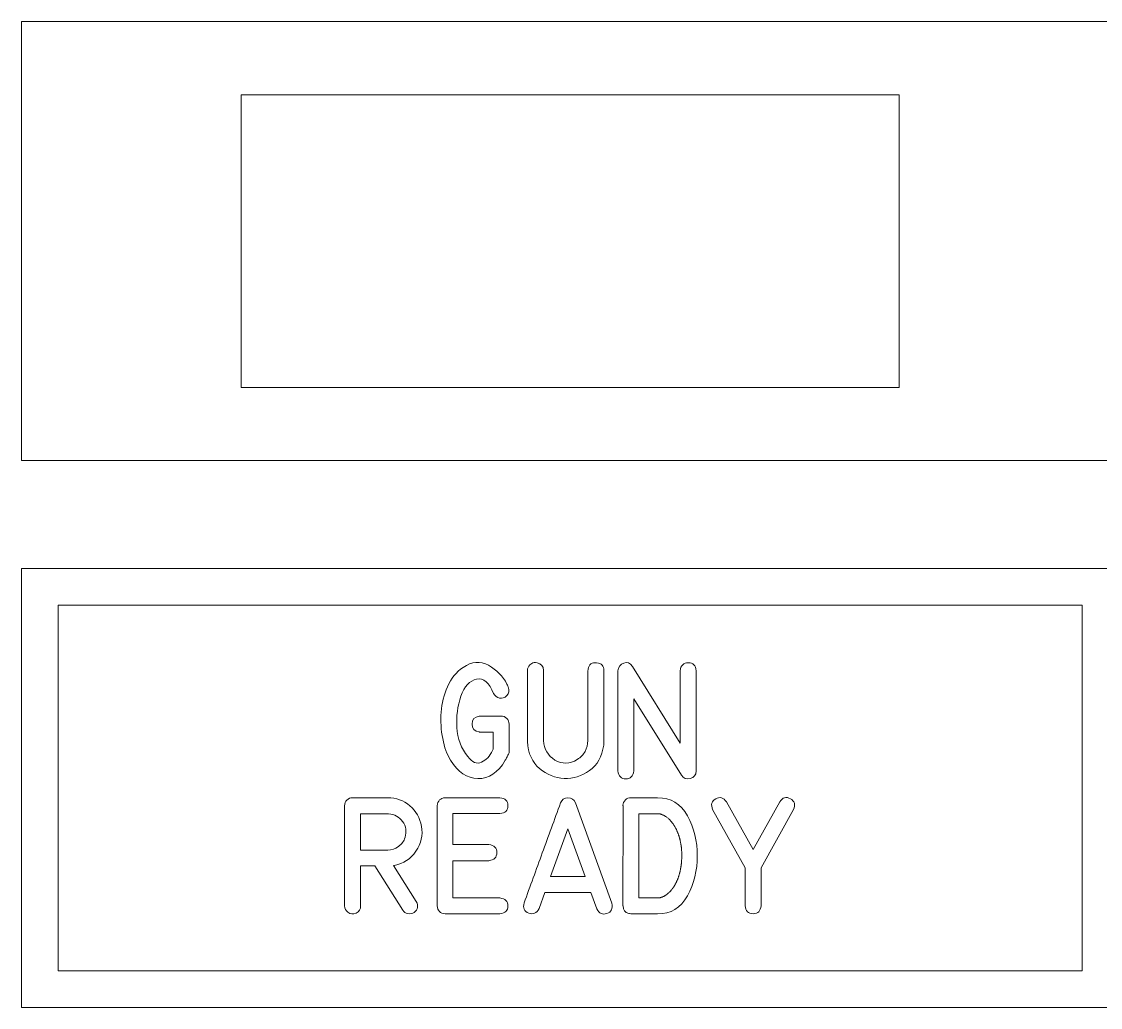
# Model space of a CAD drawing. Header units: millimetres. Extents: x -81 to 85, y -68 to 71.
# Drawn here: x -72.45 to -42.95, y -21.46 to 5.49 of the extents above; entities that cross this region are included whole.
import ezdxf

# ---------------------------------------------------------------- set-up
doc = ezdxf.new("R2010")
doc.units = ezdxf.units.MM
doc.header["$MEASUREMENT"] = 0
doc.layers.add('Layer 1', color=7, linetype='Continuous')

msp = doc.modelspace()

# ---------------------------------------------------------------- linework, layer by layer
at = {"layer": 'Layer 1', "color": 250, "lineweight": 18}
for points in [[(-72.4503, -6.5097), (-12.4503, -6.5097), (-12.4503, 5.4903), (-72.4503, 5.4903), (-72.4503, -6.5097)], [(-66.4503, -4.5102), (-48.4503, -4.5102), (-48.4503, 3.4898), (-66.4503, 3.4898), (-66.4503, -4.5102)]]:
    msp.add_lwpolyline(points, close=True, dxfattribs=at)
at = {"layer": 'Layer 1', "color": 250, "lineweight": 9}
msp.add_open_spline([(-72.4503, -21.4581), (-72.4503, -21.4581), (-12.4503, -21.4581), (-12.4503, -21.4581), (-12.4503, -21.4581), (-12.4503, -21.4581), (-12.4503, -9.4581), (-12.4503, -9.4581), (-12.4503, -9.4581), (-12.4503, -9.4581), (-72.4503, -9.4581), (-72.4503, -9.4581), (-72.4503, -9.4581), (-72.4503, -9.4581), (-72.4503, -21.4581), (-72.4503, -21.4581), (-72.4503, -21.4581), (-72.4503, -21.4581), (-72.4503, -21.4581), (-72.4503, -21.4581)], degree=3, knots=[0, 0, 0, 0, 0.1666667, 0.1666667, 0.1666667, 0.1666667, 0.3333333, 0.3333333, 0.3333333, 0.3333333, 0.5, 0.5, 0.5, 0.5, 0.6666667, 0.6666667, 0.6666667, 0.6666667, 1, 1, 1, 1], dxfattribs=at)
at = {"layer": 'Layer 1', "color": 2, "lineweight": 9}
msp.add_open_spline([(-71.4503, -20.4586), (-71.4503, -20.4586), (-43.4503, -20.4586), (-43.4503, -20.4586), (-43.4503, -20.4586), (-43.4503, -20.4586), (-43.4503, -10.4586), (-43.4503, -10.4586), (-43.4503, -10.4586), (-43.4503, -10.4586), (-71.4503, -10.4586), (-71.4503, -10.4586), (-71.4503, -10.4586), (-71.4503, -10.4586), (-71.4503, -20.4586), (-71.4503, -20.4586), (-71.4503, -20.4586), (-71.4503, -20.4586), (-71.4503, -20.4586), (-71.4503, -20.4586)], degree=3, knots=[0, 0, 0, 0, 0.1666667, 0.1666667, 0.1666667, 0.1666667, 0.3333333, 0.3333333, 0.3333333, 0.3333333, 0.5, 0.5, 0.5, 0.5, 0.6666667, 0.6666667, 0.6666667, 0.6666667, 1, 1, 1, 1], dxfattribs=at)
at = {"layer": 'Layer 1', "color": 240, "lineweight": 9}
for points, knots in [([(-59.9259, -13.9296), (-59.9259, -13.9296), (-59.9397, -13.928), (-59.9397, -13.928), (-59.9397, -13.928), (-60.0662, -13.9127), (-60.1291, -13.8407), (-60.1291, -13.7126), (-60.1291, -13.7126), (-60.1291, -13.5846), (-60.0662, -13.5126), (-59.9397, -13.4973), (-59.9397, -13.4973), (-59.9397, -13.4973), (-59.9259, -13.4941), (-59.9259, -13.4941), (-59.9259, -13.4941), (-59.9259, -13.4941), (-59.9122, -13.4941), (-59.9122, -13.4941), (-59.9122, -13.4941), (-59.9122, -13.4941), (-59.3402, -13.4941), (-59.3402, -13.4941), (-59.3402, -13.4941), (-59.2798, -13.4941), (-59.2285, -13.5153), (-59.1856, -13.5581), (-59.1856, -13.5581), (-59.1428, -13.601), (-59.1216, -13.6528), (-59.1216, -13.7126), (-59.1216, -13.7126), (-59.1216, -13.7126), (-59.1216, -14.4985), (-59.1216, -14.4985), (-59.1216, -14.4985), (-59.1216, -14.4985), (-59.1401, -14.5387), (-59.1401, -14.5387), (-59.1401, -14.5387), (-59.1401, -14.5387), (-59.1507, -14.5635), (-59.1507, -14.5635), (-59.1507, -14.5635), (-59.1507, -14.5635), (-59.1618, -14.5868), (-59.1618, -14.5868), (-59.1618, -14.5868), (-59.1618, -14.5868), (-59.174, -14.6101), (-59.174, -14.6101), (-59.174, -14.6101), (-59.174, -14.6101), (-59.1867, -14.6334), (-59.1867, -14.6334), (-59.1867, -14.6334), (-59.1867, -14.6334), (-59.1973, -14.6567), (-59.1973, -14.6567), (-59.1973, -14.6567), (-59.1973, -14.6567), (-59.21, -14.68), (-59.21, -14.68), (-59.21, -14.68), (-59.21, -14.68), (-59.2237, -14.7032), (-59.2237, -14.7032), (-59.2237, -14.7032), (-59.4243, -15.044), (-59.6735, -15.2107), (-59.9709, -15.2033), (-59.9709, -15.2033), (-60.2688, -15.1954), (-60.5186, -15.0271), (-60.7213, -14.6985), (-60.7213, -14.6985), (-60.8176, -14.5424), (-60.8885, -14.3471), (-60.9351, -14.1116), (-60.9351, -14.1116), (-60.9816, -13.8767), (-60.9959, -13.6364), (-60.9769, -13.3909), (-60.9769, -13.3909), (-60.9584, -13.1454), (-60.9012, -12.912), (-60.806, -12.6903), (-60.806, -12.6903), (-60.7102, -12.4686), (-60.5673, -12.2924), (-60.3773, -12.1622), (-60.3773, -12.1622), (-60.1392, -12.0008), (-59.908, -11.9823), (-59.6825, -12.1056), (-59.6825, -12.1056), (-59.4571, -12.2294), (-59.2888, -12.4024), (-59.1772, -12.6257), (-59.1772, -12.6257), (-59.1772, -12.6257), (-59.165, -12.6506), (-59.165, -12.6506), (-59.165, -12.6506), (-59.165, -12.6506), (-59.1555, -12.6723), (-59.1555, -12.6723), (-59.1555, -12.6723), (-59.1555, -12.6723), (-59.1433, -12.6956), (-59.1433, -12.6956), (-59.1433, -12.6956), (-59.1079, -12.7935), (-59.1216, -12.8739), (-59.1835, -12.9358), (-59.1835, -12.9358), (-59.2433, -12.9946), (-59.3084, -13.0168), (-59.3788, -13.002), (-59.3788, -13.002), (-59.4492, -12.9866), (-59.5031, -12.9454), (-59.5418, -12.8771), (-59.5418, -12.8771), (-59.6624, -12.5771), (-59.818, -12.4463), (-60.009, -12.485), (-60.009, -12.485), (-60.1995, -12.5231), (-60.3424, -12.6792), (-60.4377, -12.9528), (-60.4377, -12.9528), (-60.5308, -13.2173), (-60.5673, -13.502), (-60.5477, -13.8063), (-60.5477, -13.8063), (-60.5281, -14.1106), (-60.4287, -14.3762), (-60.2498, -14.6022), (-60.2498, -14.6022), (-60.127, -14.7604), (-60.0021, -14.8112), (-59.8746, -14.7546), (-59.8746, -14.7546), (-59.7476, -14.6974), (-59.6476, -14.5916), (-59.5741, -14.4365), (-59.5741, -14.4365), (-59.5741, -14.4365), (-59.5571, -14.4027), (-59.5571, -14.4027), (-59.5571, -14.4027), (-59.5571, -14.4027), (-59.5571, -13.9296), (-59.5571, -13.9296), (-59.5571, -13.9296), (-59.5571, -13.9296), (-59.9259, -13.9296), (-59.9259, -13.9296)], [0, 0, 0, 0, 0.0243902, 0.0243902, 0.0243902, 0.0243902, 0.0487805, 0.0487805, 0.0487805, 0.0487805, 0.0731707, 0.0731707, 0.0731707, 0.0731707, 0.097561, 0.097561, 0.097561, 0.097561, 0.1219512, 0.1219512, 0.1219512, 0.1219512, 0.1463415, 0.1463415, 0.1463415, 0.1463415, 0.1707317, 0.1707317, 0.1707317, 0.1707317, 0.195122, 0.195122, 0.195122, 0.195122, 0.2195122, 0.2195122, 0.2195122, 0.2195122, 0.2439024, 0.2439024, 0.2439024, 0.2439024, 0.2682927, 0.2682927, 0.2682927, 0.2682927, 0.2926829, 0.2926829, 0.2926829, 0.2926829, 0.3170732, 0.3170732, 0.3170732, 0.3170732, 0.3414634, 0.3414634, 0.3414634, 0.3414634, 0.3658537, 0.3658537, 0.3658537, 0.3658537, 0.3902439, 0.3902439, 0.3902439, 0.3902439, 0.4146341, 0.4146341, 0.4146341, 0.4146341, 0.4390244, 0.4390244, 0.4390244, 0.4390244, 0.4634146, 0.4634146, 0.4634146, 0.4634146, 0.4878049, 0.4878049, 0.4878049, 0.4878049, 0.5121951, 0.5121951, 0.5121951, 0.5121951, 0.5365854, 0.5365854, 0.5365854, 0.5365854, 0.5609756, 0.5609756, 0.5609756, 0.5609756, 0.5853659, 0.5853659, 0.5853659, 0.5853659, 0.6097561, 0.6097561, 0.6097561, 0.6097561, 0.6341463, 0.6341463, 0.6341463, 0.6341463, 0.6585366, 0.6585366, 0.6585366, 0.6585366, 0.6829268, 0.6829268, 0.6829268, 0.6829268, 0.7073171, 0.7073171, 0.7073171, 0.7073171, 0.7317073, 0.7317073, 0.7317073, 0.7317073, 0.7560976, 0.7560976, 0.7560976, 0.7560976, 0.7804878, 0.7804878, 0.7804878, 0.7804878, 0.804878, 0.804878, 0.804878, 0.804878, 0.8292683, 0.8292683, 0.8292683, 0.8292683, 0.8536585, 0.8536585, 0.8536585, 0.8536585, 0.8780488, 0.8780488, 0.8780488, 0.8780488, 0.902439, 0.902439, 0.902439, 0.902439, 0.9268293, 0.9268293, 0.9268293, 0.9268293, 0.9512195, 0.9512195, 0.9512195, 0.9512195, 1, 1, 1, 1]), ([(-56.5266, -14.1619), (-56.5266, -14.1619), (-56.5266, -14.1931), (-56.5266, -14.1931), (-56.5266, -14.1931), (-56.5298, -14.245), (-56.5319, -14.2757), (-56.5324, -14.2863), (-56.5324, -14.2863), (-56.5758, -14.6022), (-56.706, -14.8355), (-56.9219, -14.9863), (-56.9219, -14.9863), (-57.1378, -15.1366), (-57.3685, -15.207), (-57.613, -15.197), (-57.613, -15.197), (-57.858, -15.1869), (-58.0824, -15.098), (-58.285, -14.9297), (-58.285, -14.9297), (-58.4882, -14.7609), (-58.5988, -14.5154), (-58.6163, -14.1931), (-58.6163, -14.1931), (-58.6163, -14.1931), (-58.6163, -14.1619), (-58.6163, -14.1619), (-58.6163, -14.1619), (-58.6163, -14.1619), (-58.6163, -12.2506), (-58.6163, -12.2506), (-58.6163, -12.2506), (-58.6163, -12.2199), (-58.6105, -12.1918), (-58.5994, -12.1669), (-58.5994, -12.1669), (-58.5496, -12.0585), (-58.4671, -12.0156), (-58.3517, -12.0384), (-58.3517, -12.0384), (-58.2369, -12.0611), (-58.1792, -12.132), (-58.1792, -12.2506), (-58.1792, -12.2506), (-58.1792, -12.2506), (-58.1792, -14.1619), (-58.1792, -14.1619), (-58.1792, -14.1619), (-58.1639, -14.4), (-58.0591, -14.5778), (-57.8654, -14.6953), (-57.8654, -14.6953), (-57.6712, -14.8133), (-57.4675, -14.808), (-57.2537, -14.68), (-57.2537, -14.68), (-57.1574, -14.6233), (-57.087, -14.5498), (-57.042, -14.4598), (-57.042, -14.4598), (-56.997, -14.3699), (-56.9706, -14.2704), (-56.9621, -14.1619), (-56.9621, -14.1619), (-56.9621, -14.1619), (-56.9621, -12.2506), (-56.9621, -12.2506), (-56.9621, -12.2506), (-56.9621, -12.232), (-56.9611, -12.2183), (-56.9589, -12.2088), (-56.9589, -12.2088), (-56.9351, -12.0818), (-56.8573, -12.0241), (-56.7251, -12.0368), (-56.7251, -12.0368), (-56.5928, -12.0489), (-56.5266, -12.1204), (-56.5266, -12.2506), (-56.5266, -12.2506), (-56.5266, -12.2506), (-56.5266, -14.1619), (-56.5266, -14.1619)], [0, 0, 0, 0, 0.0454545, 0.0454545, 0.0454545, 0.0454545, 0.0909091, 0.0909091, 0.0909091, 0.0909091, 0.1363636, 0.1363636, 0.1363636, 0.1363636, 0.1818182, 0.1818182, 0.1818182, 0.1818182, 0.2272727, 0.2272727, 0.2272727, 0.2272727, 0.2727273, 0.2727273, 0.2727273, 0.2727273, 0.3181818, 0.3181818, 0.3181818, 0.3181818, 0.3636364, 0.3636364, 0.3636364, 0.3636364, 0.4090909, 0.4090909, 0.4090909, 0.4090909, 0.4545455, 0.4545455, 0.4545455, 0.4545455, 0.5, 0.5, 0.5, 0.5, 0.5454545, 0.5454545, 0.5454545, 0.5454545, 0.5909091, 0.5909091, 0.5909091, 0.5909091, 0.6363636, 0.6363636, 0.6363636, 0.6363636, 0.6818182, 0.6818182, 0.6818182, 0.6818182, 0.7272727, 0.7272727, 0.7272727, 0.7272727, 0.7727273, 0.7727273, 0.7727273, 0.7727273, 0.8181818, 0.8181818, 0.8181818, 0.8181818, 0.8636364, 0.8636364, 0.8636364, 0.8636364, 0.9090909, 0.9090909, 0.9090909, 0.9090909, 1, 1, 1, 1]), ([(-54.0073, -14.9948), (-54.0073, -15.1033), (-54.0597, -15.1721), (-54.1645, -15.2017), (-54.1645, -15.2017), (-54.2698, -15.2308), (-54.3507, -15.2001), (-54.4089, -15.1091), (-54.4089, -15.1091), (-54.4089, -15.1091), (-55.7112, -13.021), (-55.7112, -13.021), (-55.7112, -13.021), (-55.7112, -13.021), (-55.7112, -14.9948), (-55.7112, -14.9948), (-55.7112, -14.9948), (-55.734, -15.1393), (-55.807, -15.2118), (-55.9303, -15.2118), (-55.9303, -15.2118), (-56.0541, -15.2118), (-56.1266, -15.1393), (-56.1483, -14.9948), (-56.1483, -14.9948), (-56.1483, -14.9948), (-56.1483, -12.2569), (-56.1483, -12.2569), (-56.1483, -12.2569), (-56.133, -12.1495), (-56.0779, -12.0786), (-55.9832, -12.0442), (-55.9832, -12.0442), (-55.8885, -12.0103), (-55.8096, -12.0426), (-55.7467, -12.1405), (-55.7467, -12.1405), (-55.7467, -12.1405), (-54.4444, -14.2318), (-54.4444, -14.2318), (-54.4444, -14.2318), (-54.4444, -14.2318), (-54.4444, -12.2569), (-54.4444, -12.2569), (-54.4444, -12.2569), (-54.4248, -12.1093), (-54.3497, -12.0357), (-54.219, -12.0373), (-54.219, -12.0373), (-54.0883, -12.0389), (-54.0179, -12.1119), (-54.0073, -12.2569), (-54.0073, -12.2569), (-54.0073, -12.2569), (-54.0073, -14.9948), (-54.0073, -14.9948)], [0, 0, 0, 0, 0.0666667, 0.0666667, 0.0666667, 0.0666667, 0.1333333, 0.1333333, 0.1333333, 0.1333333, 0.2, 0.2, 0.2, 0.2, 0.2666667, 0.2666667, 0.2666667, 0.2666667, 0.3333333, 0.3333333, 0.3333333, 0.3333333, 0.4, 0.4, 0.4, 0.4, 0.4666667, 0.4666667, 0.4666667, 0.4666667, 0.5333333, 0.5333333, 0.5333333, 0.5333333, 0.6, 0.6, 0.6, 0.6, 0.6666667, 0.6666667, 0.6666667, 0.6666667, 0.7333333, 0.7333333, 0.7333333, 0.7333333, 0.8, 0.8, 0.8, 0.8, 0.8666667, 0.8666667, 0.8666667, 0.8666667, 1, 1, 1, 1]), ([(-61.6585, -18.565), (-61.5923, -18.682), (-61.6109, -18.7799), (-61.714, -18.8598), (-61.714, -18.8598), (-61.7638, -18.8947), (-61.8209, -18.9069), (-61.8855, -18.8952), (-61.8855, -18.8952), (-61.9501, -18.8841), (-61.9971, -18.8519), (-62.0273, -18.7995), (-62.0273, -18.7995), (-62.0273, -18.7995), (-62.7914, -17.5914), (-62.7914, -17.5914), (-62.7914, -17.5914), (-62.7914, -17.5914), (-63.1793, -17.5914), (-63.1793, -17.5914), (-63.1793, -17.5914), (-63.1793, -17.5914), (-63.1793, -18.6831), (-63.1793, -18.6831), (-63.1793, -18.6831), (-63.1793, -18.773), (-63.2201, -18.8376), (-63.3015, -18.8778), (-63.3015, -18.8778), (-63.3836, -18.9175), (-63.4598, -18.9101), (-63.5312, -18.855), (-63.5312, -18.855), (-63.5878, -18.8127), (-63.6164, -18.7555), (-63.6164, -18.6831), (-63.6164, -18.6831), (-63.6164, -18.6831), (-63.6164, -15.9436), (-63.6164, -15.9436), (-63.6164, -15.9436), (-63.6164, -15.8838), (-63.5952, -15.8324), (-63.5534, -15.7901), (-63.5534, -15.7901), (-63.5116, -15.7478), (-63.4603, -15.7266), (-63.3994, -15.7266), (-63.3994, -15.7266), (-63.3994, -15.7266), (-62.4369, -15.7266), (-62.4369, -15.7266), (-62.4369, -15.7266), (-62.2051, -15.7266), (-62.004, -15.8002), (-61.8336, -15.9473), (-61.8336, -15.9473), (-61.6632, -16.0949), (-61.5569, -16.2817), (-61.5156, -16.5082), (-61.5156, -16.5082), (-61.4722, -16.7511), (-61.5235, -16.9781), (-61.6701, -17.1892), (-61.6701, -17.1892), (-61.8162, -17.4009), (-62.0104, -17.5289), (-62.2522, -17.5744), (-62.2522, -17.5744), (-62.2522, -17.5744), (-62.2818, -17.5792), (-62.2818, -17.5792), (-62.2818, -17.5792), (-62.2818, -17.5792), (-61.6585, -18.565), (-61.6585, -18.565)], [0, 0, 0, 0, 0.05, 0.05, 0.05, 0.05, 0.1, 0.1, 0.1, 0.1, 0.15, 0.15, 0.15, 0.15, 0.2, 0.2, 0.2, 0.2, 0.25, 0.25, 0.25, 0.25, 0.3, 0.3, 0.3, 0.3, 0.35, 0.35, 0.35, 0.35, 0.4, 0.4, 0.4, 0.4, 0.45, 0.45, 0.45, 0.45, 0.5, 0.5, 0.5, 0.5, 0.55, 0.55, 0.55, 0.55, 0.6, 0.6, 0.6, 0.6, 0.65, 0.65, 0.65, 0.65, 0.7, 0.7, 0.7, 0.7, 0.75, 0.75, 0.75, 0.75, 0.8, 0.8, 0.8, 0.8, 0.85, 0.85, 0.85, 0.85, 0.9, 0.9, 0.9, 0.9, 1, 1, 1, 1]), ([(-59.3687, -16.1589), (-59.3687, -16.1589), (-60.6541, -16.1589), (-60.6541, -16.1589), (-60.6541, -16.1589), (-60.6541, -16.1589), (-60.6541, -17.0072), (-60.6541, -17.0072), (-60.6541, -17.0072), (-60.6541, -17.0072), (-59.6741, -17.0072), (-59.6741, -17.0072), (-59.6741, -17.0072), (-59.5275, -17.0289), (-59.4545, -17.1024), (-59.455, -17.2278), (-59.455, -17.2278), (-59.4555, -17.3538), (-59.5286, -17.4268), (-59.6741, -17.4474), (-59.6741, -17.4474), (-59.6741, -17.4474), (-60.6541, -17.4474), (-60.6541, -17.4474), (-60.6541, -17.4474), (-60.6541, -17.4474), (-60.6541, -18.4661), (-60.6541, -18.4661), (-60.6541, -18.4661), (-60.6541, -18.4661), (-59.3687, -18.4661), (-59.3687, -18.4661), (-59.3687, -18.4661), (-59.2232, -18.4878), (-59.1502, -18.5603), (-59.1502, -18.6846), (-59.1502, -18.6846), (-59.1502, -18.8085), (-59.2232, -18.881), (-59.3687, -18.9016), (-59.3687, -18.9016), (-59.3687, -18.9016), (-60.8695, -18.9016), (-60.8695, -18.9016), (-60.8695, -18.9016), (-60.9986, -18.8852), (-61.0721, -18.8116), (-61.0896, -18.6815), (-61.0896, -18.6815), (-61.0896, -18.6815), (-61.0896, -15.9436), (-61.0896, -15.9436), (-61.0896, -15.9436), (-61.07, -15.807), (-60.9965, -15.7351), (-60.8695, -15.7266), (-60.8695, -15.7266), (-60.8695, -15.7266), (-59.3687, -15.7266), (-59.3687, -15.7266), (-59.3687, -15.7266), (-59.2232, -15.7377), (-59.1502, -15.8107), (-59.1507, -15.9446), (-59.1507, -15.9446), (-59.1513, -16.0785), (-59.2243, -16.1499), (-59.3687, -16.1589)], [0, 0, 0, 0, 0.0555556, 0.0555556, 0.0555556, 0.0555556, 0.1111111, 0.1111111, 0.1111111, 0.1111111, 0.1666667, 0.1666667, 0.1666667, 0.1666667, 0.2222222, 0.2222222, 0.2222222, 0.2222222, 0.2777778, 0.2777778, 0.2777778, 0.2777778, 0.3333333, 0.3333333, 0.3333333, 0.3333333, 0.3888889, 0.3888889, 0.3888889, 0.3888889, 0.4444444, 0.4444444, 0.4444444, 0.4444444, 0.5, 0.5, 0.5, 0.5, 0.5555556, 0.5555556, 0.5555556, 0.5555556, 0.6111111, 0.6111111, 0.6111111, 0.6111111, 0.6666667, 0.6666667, 0.6666667, 0.6666667, 0.7222222, 0.7222222, 0.7222222, 0.7222222, 0.7777778, 0.7777778, 0.7777778, 0.7777778, 0.8333333, 0.8333333, 0.8333333, 0.8333333, 0.8888889, 0.8888889, 0.8888889, 0.8888889, 1, 1, 1, 1]), ([(-58.7084, -18.6026), (-58.5433, -18.1465), (-58.3777, -17.6909), (-58.212, -17.2358), (-58.212, -17.2358), (-58.0459, -16.7807), (-57.8797, -16.3251), (-57.7136, -15.8695), (-57.7136, -15.8695), (-57.6792, -15.7753), (-57.6114, -15.7277), (-57.5104, -15.7266), (-57.5104, -15.7266), (-57.4088, -15.7255), (-57.3405, -15.7732), (-57.3056, -15.8695), (-57.3056, -15.8695), (-57.3056, -15.8695), (-56.3118, -18.61), (-56.3118, -18.61), (-56.3118, -18.61), (-56.2811, -18.7561), (-56.3255, -18.8497), (-56.4451, -18.8921), (-56.4451, -18.8921), (-56.5653, -18.9349), (-56.6573, -18.891), (-56.723, -18.7619), (-56.723, -18.7619), (-56.723, -18.7619), (-56.8822, -18.3185), (-56.8822, -18.3185), (-56.8822, -18.3185), (-56.8822, -18.3185), (-58.1459, -18.3185), (-58.1459, -18.3185), (-58.1459, -18.3185), (-58.1459, -18.3185), (-58.3009, -18.7513), (-58.3009, -18.7513), (-58.3009, -18.7513), (-58.3671, -18.8815), (-58.4613, -18.9238), (-58.583, -18.8788), (-58.583, -18.8788), (-58.7052, -18.8344), (-58.747, -18.7418), (-58.7084, -18.6026)], [0, 0, 0, 0, 0.0769231, 0.0769231, 0.0769231, 0.0769231, 0.1538462, 0.1538462, 0.1538462, 0.1538462, 0.2307692, 0.2307692, 0.2307692, 0.2307692, 0.3076923, 0.3076923, 0.3076923, 0.3076923, 0.3846154, 0.3846154, 0.3846154, 0.3846154, 0.4615385, 0.4615385, 0.4615385, 0.4615385, 0.5384615, 0.5384615, 0.5384615, 0.5384615, 0.6153846, 0.6153846, 0.6153846, 0.6153846, 0.6923077, 0.6923077, 0.6923077, 0.6923077, 0.7692308, 0.7692308, 0.7692308, 0.7692308, 0.8461538, 0.8461538, 0.8461538, 0.8461538, 1, 1, 1, 1]), ([(-55.7895, -15.7266), (-55.7895, -15.7266), (-55.0593, -15.7266), (-55.0593, -15.7266), (-55.0593, -15.7266), (-54.6963, -15.7266), (-54.4248, -15.8917), (-54.2438, -16.2224), (-54.2438, -16.2224), (-54.0629, -16.5532), (-53.9724, -16.9172), (-53.9724, -17.3141), (-53.9724, -17.3141), (-53.9724, -17.711), (-54.0634, -18.0745), (-54.2444, -18.4052), (-54.2444, -18.4052), (-54.4259, -18.736), (-54.6973, -18.9016), (-55.0593, -18.9016), (-55.0593, -18.9016), (-55.0593, -18.9016), (-55.7895, -18.9016), (-55.7895, -18.9016), (-55.7895, -18.9016), (-55.7895, -18.9016), (-55.7864, -18.9016), (-55.7864, -18.9016), (-55.7864, -18.9016), (-55.7864, -18.9016), (-55.7895, -18.9016), (-55.7895, -18.9016), (-55.7895, -18.9016), (-55.8234, -18.8963), (-55.8419, -18.8931), (-55.8451, -18.8921), (-55.8451, -18.8921), (-55.9525, -18.8667), (-56.006, -18.7963), (-56.0049, -18.6815), (-56.0049, -18.6815), (-56.0049, -18.6815), (-56.0065, -18.6815), (-56.0065, -18.6815), (-56.0065, -18.6815), (-56.0065, -18.6815), (-56.0049, -15.9436), (-56.0049, -15.9436), (-56.0049, -15.9436), (-56.006, -15.9404), (-56.0065, -15.9361), (-56.0065, -15.9314), (-56.0065, -15.9314), (-56.0033, -15.8742), (-55.9811, -15.8261), (-55.9393, -15.7864), (-55.9393, -15.7864), (-55.897, -15.7467), (-55.8467, -15.7266), (-55.788, -15.7266), (-55.788, -15.7266), (-55.788, -15.7266), (-55.7895, -15.7266), (-55.7895, -15.7266)], [0, 0, 0, 0, 0.0588235, 0.0588235, 0.0588235, 0.0588235, 0.1176471, 0.1176471, 0.1176471, 0.1176471, 0.1764706, 0.1764706, 0.1764706, 0.1764706, 0.2352941, 0.2352941, 0.2352941, 0.2352941, 0.2941176, 0.2941176, 0.2941176, 0.2941176, 0.3529412, 0.3529412, 0.3529412, 0.3529412, 0.4117647, 0.4117647, 0.4117647, 0.4117647, 0.4705882, 0.4705882, 0.4705882, 0.4705882, 0.5294118, 0.5294118, 0.5294118, 0.5294118, 0.5882353, 0.5882353, 0.5882353, 0.5882353, 0.6470588, 0.6470588, 0.6470588, 0.6470588, 0.7058824, 0.7058824, 0.7058824, 0.7058824, 0.7647059, 0.7647059, 0.7647059, 0.7647059, 0.8235294, 0.8235294, 0.8235294, 0.8235294, 0.8823529, 0.8823529, 0.8823529, 0.8823529, 1, 1, 1, 1]), ([(-51.7197, -15.8398), (-51.6393, -15.7187), (-51.5419, -15.6901), (-51.4276, -15.7531), (-51.4276, -15.7531), (-51.3133, -15.816), (-51.2842, -15.9145), (-51.3398, -16.0489), (-51.3398, -16.0489), (-51.3398, -16.0489), (-52.2314, -17.6411), (-52.2314, -17.6411), (-52.2314, -17.6411), (-52.2314, -17.6411), (-52.2314, -18.6783), (-52.2314, -18.6783), (-52.2314, -18.6783), (-52.241, -18.8249), (-52.3129, -18.8984), (-52.4479, -18.8984), (-52.4479, -18.8984), (-52.5828, -18.8984), (-52.6548, -18.8249), (-52.6638, -18.6783), (-52.6638, -18.6783), (-52.6638, -18.6783), (-52.6638, -17.6411), (-52.6638, -17.6411), (-52.6638, -17.6411), (-52.6638, -17.6411), (-53.5538, -16.0489), (-53.5538, -16.0489), (-53.5538, -16.0489), (-53.6089, -15.9155), (-53.5808, -15.8176), (-53.4702, -15.7552), (-53.4702, -15.7552), (-53.3596, -15.6927), (-53.2607, -15.7208), (-53.1739, -15.8398), (-53.1739, -15.8398), (-53.1739, -15.8398), (-52.4468, -17.1389), (-52.4468, -17.1389), (-52.4468, -17.1389), (-52.4468, -17.1389), (-51.7197, -15.8398), (-51.7197, -15.8398)], [0, 0, 0, 0, 0.0769231, 0.0769231, 0.0769231, 0.0769231, 0.1538462, 0.1538462, 0.1538462, 0.1538462, 0.2307692, 0.2307692, 0.2307692, 0.2307692, 0.3076923, 0.3076923, 0.3076923, 0.3076923, 0.3846154, 0.3846154, 0.3846154, 0.3846154, 0.4615385, 0.4615385, 0.4615385, 0.4615385, 0.5384615, 0.5384615, 0.5384615, 0.5384615, 0.6153846, 0.6153846, 0.6153846, 0.6153846, 0.6923077, 0.6923077, 0.6923077, 0.6923077, 0.7692308, 0.7692308, 0.7692308, 0.7692308, 0.8461538, 0.8461538, 0.8461538, 0.8461538, 1, 1, 1, 1]), ([(-62.4369, -17.1559), (-62.3311, -17.1559), (-62.2337, -17.1241), (-62.1443, -17.0596), (-62.1443, -17.0596), (-62.0548, -16.9955), (-61.995, -16.9119), (-61.9638, -16.8087), (-61.9638, -16.8087), (-61.9151, -16.6495), (-61.9374, -16.5055), (-62.0305, -16.3769), (-62.0305, -16.3769), (-62.1236, -16.2484), (-62.2517, -16.1774), (-62.4147, -16.1637), (-62.4147, -16.1637), (-62.4147, -16.1637), (-63.1793, -16.1637), (-63.1793, -16.1637), (-63.1793, -16.1637), (-63.1793, -16.1637), (-63.1793, -17.1559), (-63.1793, -17.1559), (-63.1793, -17.1559), (-63.1793, -17.1559), (-62.4369, -17.1559), (-62.4369, -17.1559)], [0, 0, 0, 0, 0.125, 0.125, 0.125, 0.125, 0.25, 0.25, 0.25, 0.25, 0.375, 0.375, 0.375, 0.375, 0.5, 0.5, 0.5, 0.5, 0.625, 0.625, 0.625, 0.625, 0.75, 0.75, 0.75, 0.75, 1, 1, 1, 1]), ([(-55.0593, -18.4645), (-55.0572, -18.4645), (-55.0551, -18.4645), (-55.0529, -18.4645), (-55.0529, -18.4645), (-55.0508, -18.4645), (-55.0482, -18.4645), (-55.0455, -18.4645), (-55.0455, -18.4645), (-55.0434, -18.4645), (-55.0413, -18.464), (-55.0397, -18.4634), (-55.0397, -18.4634), (-55.0381, -18.4629), (-55.036, -18.4629), (-55.0328, -18.4629), (-55.0328, -18.4629), (-55.0307, -18.4629), (-55.0286, -18.4624), (-55.026, -18.4619), (-55.026, -18.4619), (-55.0233, -18.4613), (-55.0207, -18.4613), (-55.0175, -18.4613), (-55.0175, -18.4613), (-55.0154, -18.4613), (-55.0133, -18.4608), (-55.0111, -18.4608), (-55.0111, -18.4608), (-55.009, -18.4603), (-55.0064, -18.4597), (-55.0032, -18.4597), (-55.0032, -18.4597), (-55.0016, -18.4597), (-54.9995, -18.4597), (-54.9974, -18.4592), (-54.9974, -18.4592), (-54.9953, -18.4587), (-54.9926, -18.4582), (-54.9894, -18.4582), (-54.9894, -18.4582), (-54.9852, -18.456), (-54.981, -18.455), (-54.9773, -18.455), (-54.9773, -18.455), (-54.9752, -18.455), (-54.973, -18.4545), (-54.9709, -18.4529), (-54.9709, -18.4529), (-54.9688, -18.4513), (-54.9662, -18.4497), (-54.963, -18.4492), (-54.963, -18.4492), (-54.9609, -18.4492), (-54.9587, -18.4486), (-54.9561, -18.4481), (-54.9561, -18.4481), (-54.9535, -18.4476), (-54.9508, -18.447), (-54.9476, -18.446), (-54.9476, -18.446), (-54.9455, -18.446), (-54.9434, -18.4455), (-54.9413, -18.4444), (-54.9413, -18.4444), (-54.9392, -18.4433), (-54.9371, -18.4423), (-54.9339, -18.4412), (-54.9339, -18.4412), (-54.9275, -18.4391), (-54.9228, -18.437), (-54.9196, -18.4349), (-54.9196, -18.4349), (-54.9011, -18.4285), (-54.8958, -18.4269), (-54.9042, -18.4285), (-54.9042, -18.4285), (-54.9021, -18.4285), (-54.9, -18.428), (-54.8979, -18.4264), (-54.8979, -18.4264), (-54.8958, -18.4248), (-54.8931, -18.4238), (-54.8905, -18.4227), (-54.8905, -18.4227), (-54.881, -18.4164), (-54.8767, -18.4137), (-54.8778, -18.4148), (-54.8778, -18.4148), (-54.8677, -18.4095), (-54.8624, -18.4068), (-54.8624, -18.4068), (-54.8624, -18.4068), (-54.8603, -18.4058), (-54.8582, -18.4047), (-54.8561, -18.4031), (-54.8561, -18.4031), (-54.854, -18.4015), (-54.8513, -18.3999), (-54.8482, -18.3978), (-54.8482, -18.3978), (-54.8392, -18.3915), (-54.8344, -18.3883), (-54.8344, -18.3883), (-54.8344, -18.3883), (-54.8323, -18.3872), (-54.8302, -18.3862), (-54.8275, -18.3846), (-54.8275, -18.3846), (-54.8249, -18.383), (-54.8222, -18.3814), (-54.819, -18.3793), (-54.819, -18.3793), (-54.8169, -18.3783), (-54.8148, -18.3767), (-54.8127, -18.3745), (-54.8127, -18.3745), (-54.8106, -18.3724), (-54.8079, -18.3703), (-54.8048, -18.3682), (-54.8048, -18.3682), (-54.8032, -18.3671), (-54.8011, -18.3661), (-54.7989, -18.3645), (-54.7989, -18.3645), (-54.7968, -18.3629), (-54.7942, -18.3608), (-54.791, -18.3592), (-54.791, -18.3592), (-54.7889, -18.3571), (-54.7836, -18.3529), (-54.7757, -18.3465), (-54.7757, -18.3465), (-54.7672, -18.338), (-54.763, -18.3343), (-54.763, -18.3343), (-54.763, -18.3343), (-54.7608, -18.3322), (-54.7593, -18.3301), (-54.7571, -18.328), (-54.7571, -18.328), (-54.755, -18.3259), (-54.7524, -18.3232), (-54.7492, -18.32), (-54.7492, -18.32), (-54.7471, -18.3179), (-54.745, -18.3163), (-54.7428, -18.3142), (-54.7428, -18.3142), (-54.7407, -18.3121), (-54.7386, -18.3095), (-54.7354, -18.3063), (-54.7354, -18.3063), (-54.7323, -18.3042), (-54.7275, -18.2999), (-54.7212, -18.2941), (-54.7212, -18.2941), (-54.719, -18.292), (-54.7169, -18.2899), (-54.7153, -18.2878), (-54.7153, -18.2878), (-54.7132, -18.2856), (-54.7106, -18.283), (-54.7074, -18.2798), (-54.7074, -18.2798), (-54.7053, -18.2777), (-54.7032, -18.2756), (-54.701, -18.2729), (-54.701, -18.2729), (-54.6989, -18.2703), (-54.6963, -18.2677), (-54.6936, -18.2645), (-54.6936, -18.2645), (-54.6809, -18.2481), (-54.6767, -18.2428), (-54.6809, -18.2491), (-54.6809, -18.2491), (-54.6735, -18.2417), (-54.6693, -18.2359), (-54.6672, -18.2317), (-54.6672, -18.2317), (-54.6577, -18.2195), (-54.6534, -18.2137), (-54.6545, -18.2147), (-54.6545, -18.2147), (-54.6524, -18.2116), (-54.6502, -18.2089), (-54.6487, -18.2063), (-54.6487, -18.2063), (-54.6465, -18.2036), (-54.6439, -18.201), (-54.6407, -18.1978), (-54.6407, -18.1978), (-54.6386, -18.1946), (-54.637, -18.1915), (-54.6354, -18.1883), (-54.6354, -18.1883), (-54.6338, -18.1851), (-54.6312, -18.1825), (-54.6285, -18.1793), (-54.6285, -18.1793), (-54.6275, -18.1761), (-54.6254, -18.1729), (-54.6227, -18.1692), (-54.6227, -18.1692), (-54.6201, -18.1655), (-54.618, -18.1624), (-54.6158, -18.1592), (-54.6158, -18.1592), (-54.6095, -18.1507), (-54.6058, -18.1444), (-54.6037, -18.1401), (-54.6037, -18.1401), (-54.6016, -18.1375), (-54.5994, -18.1338), (-54.5979, -18.1301), (-54.5979, -18.1301), (-54.5963, -18.1269), (-54.5942, -18.1232), (-54.591, -18.12), (-54.591, -18.12), (-54.5889, -18.1174), (-54.5873, -18.1137), (-54.5857, -18.11), (-54.5857, -18.11), (-54.5841, -18.1068), (-54.582, -18.1031), (-54.5788, -18.0999), (-54.5788, -18.0999), (-54.5767, -18.0951), (-54.5735, -18.0883), (-54.5693, -18.0798), (-54.5693, -18.0798), (-54.5672, -18.0766), (-54.5656, -18.0735), (-54.564, -18.0692), (-54.564, -18.0692), (-54.5624, -18.065), (-54.5603, -18.0608), (-54.5571, -18.0565), (-54.5571, -18.0565), (-54.555, -18.0533), (-54.5529, -18.0502), (-54.5513, -18.0465), (-54.5513, -18.0465), (-54.5502, -18.0428), (-54.5476, -18.0391), (-54.5444, -18.0348), (-54.5444, -18.0348), (-54.5434, -18.0316), (-54.5423, -18.0285), (-54.5407, -18.0242), (-54.5407, -18.0242), (-54.5391, -18.02), (-54.5375, -18.0158), (-54.5354, -18.0115), (-54.5354, -18.0115), (-54.5322, -18.0068), (-54.5285, -17.9988), (-54.5243, -17.9883), (-54.5243, -17.9883), (-54.5142, -17.9629), (-54.5105, -17.9544), (-54.5137, -17.9639), (-54.5137, -17.9639), (-54.5127, -17.9607), (-54.5111, -17.9565), (-54.5095, -17.9523), (-54.5095, -17.9523), (-54.5079, -17.9475), (-54.5063, -17.9427), (-54.5042, -17.939), (-54.5042, -17.939), (-54.5031, -17.9348), (-54.5021, -17.9306), (-54.5005, -17.9263), (-54.5005, -17.9263), (-54.4989, -17.9221), (-54.4968, -17.9179), (-54.4952, -17.9126), (-54.4952, -17.9126), (-54.492, -17.9031), (-54.4894, -17.8951), (-54.4873, -17.8877), (-54.4873, -17.8877), (-54.4862, -17.8835), (-54.4851, -17.8792), (-54.4836, -17.875), (-54.4836, -17.875), (-54.482, -17.8713), (-54.4799, -17.8665), (-54.4777, -17.8613), (-54.4777, -17.8613), (-54.482, -17.8718), (-54.4793, -17.8628), (-54.4703, -17.8348), (-54.4703, -17.8348), (-54.4682, -17.83), (-54.465, -17.821), (-54.4608, -17.8089), (-54.4608, -17.8089), (-54.4608, -17.8046), (-54.4603, -17.7999), (-54.4587, -17.7956), (-54.4587, -17.7956), (-54.4571, -17.7909), (-54.4555, -17.7861), (-54.4545, -17.7808), (-54.4545, -17.7808), (-54.4534, -17.7766), (-54.4523, -17.7724), (-54.4513, -17.7676), (-54.4513, -17.7676), (-54.4507, -17.7628), (-54.4492, -17.7581), (-54.447, -17.7528), (-54.447, -17.7528), (-54.447, -17.7496), (-54.446, -17.7459), (-54.4444, -17.7411), (-54.4444, -17.7411), (-54.4428, -17.7364), (-54.4418, -17.7316), (-54.4407, -17.7263), (-54.4407, -17.7263), (-54.4396, -17.7194), (-54.438, -17.7094), (-54.4359, -17.6972), (-54.4359, -17.6972), (-54.4359, -17.693), (-54.4354, -17.6887), (-54.4338, -17.684), (-54.4338, -17.684), (-54.4322, -17.6792), (-54.4306, -17.6745), (-54.4301, -17.6692), (-54.4301, -17.6692), (-54.4301, -17.6649), (-54.4296, -17.6607), (-54.4285, -17.6559), (-54.4285, -17.6559), (-54.4275, -17.6512), (-54.4264, -17.6464), (-54.4253, -17.6411), (-54.4253, -17.6411), (-54.4243, -17.6337), (-54.4227, -17.6242), (-54.4206, -17.6115), (-54.4206, -17.6115), (-54.4206, -17.6078), (-54.4195, -17.603), (-54.4179, -17.5977), (-54.4179, -17.5977), (-54.4169, -17.5924), (-54.4153, -17.5877), (-54.4142, -17.5824), (-54.4142, -17.5824), (-54.4142, -17.575), (-54.4132, -17.5655), (-54.4111, -17.5528), (-54.4111, -17.5528), (-54.4111, -17.5485), (-54.4111, -17.5443), (-54.4105, -17.5395), (-54.4105, -17.5395), (-54.41, -17.5348), (-54.4089, -17.5295), (-54.4079, -17.5236), (-54.4079, -17.5236), (-54.4063, -17.5109), (-54.4052, -17.5014), (-54.4052, -17.494), (-54.4052, -17.494), (-54.4042, -17.4866), (-54.4037, -17.4771), (-54.4037, -17.4644), (-54.4037, -17.4644), (-54.4026, -17.457), (-54.4021, -17.4469), (-54.4021, -17.4337), (-54.4021, -17.4337), (-54.401, -17.4263), (-54.4005, -17.4162), (-54.4005, -17.4041), (-54.4005, -17.4041), (-54.4005, -17.3988), (-54.3999, -17.394), (-54.3994, -17.3892), (-54.3994, -17.3892), (-54.3989, -17.3845), (-54.3984, -17.3792), (-54.3973, -17.3728), (-54.3973, -17.3728), (-54.3973, -17.3686), (-54.3968, -17.3644), (-54.3962, -17.3596), (-54.3962, -17.3596), (-54.3962, -17.3554), (-54.3957, -17.3496), (-54.3957, -17.3437), (-54.3957, -17.3437), (-54.3957, -17.3395), (-54.3957, -17.3347), (-54.3957, -17.3294), (-54.3957, -17.3294), (-54.3957, -17.3247), (-54.3957, -17.3194), (-54.3957, -17.3141), (-54.3957, -17.3141), (-54.3957, -17.3088), (-54.3957, -17.304), (-54.3957, -17.2993), (-54.3957, -17.2993), (-54.3957, -17.2945), (-54.3957, -17.2898), (-54.3957, -17.2845), (-54.3957, -17.2845), (-54.3957, -17.2797), (-54.3962, -17.2744), (-54.3962, -17.2702), (-54.3962, -17.2702), (-54.3968, -17.2654), (-54.3973, -17.2596), (-54.3973, -17.2538), (-54.3973, -17.2538), (-54.3973, -17.2495), (-54.3973, -17.2448), (-54.3973, -17.2395), (-54.3973, -17.2395), (-54.3973, -17.2347), (-54.3973, -17.2294), (-54.3973, -17.2241), (-54.3973, -17.2241), (-54.3973, -17.2178), (-54.3984, -17.2077), (-54.4005, -17.1929), (-54.4005, -17.1929), (-54.4005, -17.1807), (-54.401, -17.1712), (-54.4021, -17.1654), (-54.4021, -17.1654), (-54.4021, -17.158), (-54.4031, -17.1474), (-54.4052, -17.1326), (-54.4052, -17.1326), (-54.4052, -17.1204), (-54.4058, -17.1109), (-54.4068, -17.1045), (-54.4068, -17.1045), (-54.4068, -17.0977), (-54.4074, -17.0876), (-54.4095, -17.0754), (-54.4095, -17.0754), (-54.4105, -17.0712), (-54.4116, -17.0664), (-54.4121, -17.0612), (-54.4121, -17.0612), (-54.4126, -17.0564), (-54.4126, -17.0511), (-54.4126, -17.0458), (-54.4126, -17.0458), (-54.4148, -17.0336), (-54.4169, -17.0236), (-54.419, -17.0162), (-54.419, -17.0162), (-54.4201, -17.0125), (-54.4211, -17.0077), (-54.4222, -17.0035), (-54.4222, -17.0035), (-54.4232, -16.9987), (-54.4238, -16.994), (-54.4238, -16.9887), (-54.4238, -16.9887), (-54.4248, -16.9813), (-54.4264, -16.9717), (-54.4285, -16.959), (-54.4285, -16.959), (-54.4296, -16.9516), (-54.4306, -16.9421), (-54.4328, -16.9294), (-54.4328, -16.9294), (-54.437, -16.9172), (-54.4396, -16.9077), (-54.4407, -16.9019), (-54.4407, -16.9019), (-54.4428, -16.8892), (-54.4444, -16.8807), (-54.4455, -16.8754), (-54.4455, -16.8754), (-54.4476, -16.8712), (-54.4492, -16.867), (-54.4502, -16.8622), (-54.4502, -16.8622), (-54.4513, -16.8574), (-54.4518, -16.8527), (-54.4529, -16.8474), (-54.4529, -16.8474), (-54.4539, -16.8431), (-54.4555, -16.8389), (-54.4576, -16.8341), (-54.4576, -16.8341), (-54.4597, -16.8294), (-54.4608, -16.8246), (-54.4608, -16.8193), (-54.4608, -16.8193), (-54.4703, -16.7918), (-54.473, -16.7828), (-54.4687, -16.7934), (-54.4687, -16.7934), (-54.4709, -16.786), (-54.473, -16.777), (-54.4761, -16.7669), (-54.4761, -16.7669), (-54.4783, -16.7638), (-54.4804, -16.7601), (-54.482, -16.7553), (-54.482, -16.7553), (-54.4836, -16.7505), (-54.4846, -16.7463), (-54.4857, -16.7421), (-54.4857, -16.7421), (-54.4867, -16.7389), (-54.4899, -16.7299), (-54.4952, -16.7156), (-54.4952, -16.7156), (-54.4989, -16.7056), (-54.5021, -16.6971), (-54.5042, -16.6907), (-54.5042, -16.6907), (-54.5063, -16.6876), (-54.5079, -16.6839), (-54.5095, -16.6791), (-54.5095, -16.6791), (-54.5111, -16.6743), (-54.5127, -16.6701), (-54.5137, -16.6659), (-54.5137, -16.6659), (-54.5158, -16.6632), (-54.518, -16.6595), (-54.5195, -16.6553), (-54.5195, -16.6553), (-54.5217, -16.6511), (-54.5232, -16.6468), (-54.5243, -16.6426), (-54.5243, -16.6426), (-54.5285, -16.6325), (-54.5322, -16.6246), (-54.5354, -16.6193), (-54.5354, -16.6193), (-54.5396, -16.6092), (-54.5423, -16.6018), (-54.5444, -16.5976), (-54.5444, -16.5976), (-54.5486, -16.5876), (-54.5523, -16.5796), (-54.5555, -16.5749), (-54.5555, -16.5749), (-54.5576, -16.5717), (-54.5598, -16.568), (-54.5613, -16.5643), (-54.5613, -16.5643), (-54.5635, -16.5611), (-54.565, -16.5574), (-54.5661, -16.5542), (-54.5661, -16.5542), (-54.5725, -16.5442), (-54.5767, -16.5368), (-54.5788, -16.5325), (-54.5788, -16.5325), (-54.5878, -16.5182), (-54.592, -16.5114), (-54.591, -16.5124), (-54.591, -16.5124), (-54.5942, -16.5092), (-54.5963, -16.5061), (-54.5979, -16.5024), (-54.5979, -16.5024), (-54.5994, -16.4987), (-54.6016, -16.4955), (-54.6037, -16.4923), (-54.6037, -16.4923), (-54.6058, -16.4881), (-54.6095, -16.4822), (-54.6158, -16.4738), (-54.6158, -16.4738), (-54.618, -16.4706), (-54.6201, -16.4674), (-54.6222, -16.4648), (-54.6222, -16.4648), (-54.6243, -16.4616), (-54.6259, -16.4584), (-54.627, -16.4553), (-54.627, -16.4553), (-54.6317, -16.4457), (-54.6407, -16.4341), (-54.6529, -16.4198), (-54.6529, -16.4198), (-54.655, -16.4177), (-54.6635, -16.406), (-54.6778, -16.3854), (-54.6778, -16.3854), (-54.6905, -16.3711), (-54.6995, -16.3605), (-54.7058, -16.3542), (-54.7058, -16.3542), (-54.7122, -16.3473), (-54.7212, -16.3373), (-54.7339, -16.3251), (-54.7339, -16.3251), (-54.7418, -16.3156), (-54.7508, -16.3071), (-54.7603, -16.2986), (-54.7603, -16.2986), (-54.7672, -16.2933), (-54.7772, -16.2859), (-54.7894, -16.2753), (-54.7894, -16.2753), (-54.8, -16.2669), (-54.8095, -16.2595), (-54.819, -16.2521), (-54.819, -16.2521), (-54.8429, -16.2367), (-54.8524, -16.2298), (-54.8482, -16.232), (-54.8482, -16.232), (-54.8693, -16.2198), (-54.8783, -16.214), (-54.8762, -16.215), (-54.8762, -16.215), (-54.8762, -16.215), (-54.8857, -16.2103), (-54.9042, -16.2007), (-54.9042, -16.2007), (-54.9085, -16.1991), (-54.918, -16.1954), (-54.9339, -16.1901), (-54.9339, -16.1901), (-54.9471, -16.1849), (-54.9572, -16.1812), (-54.963, -16.179), (-54.963, -16.179), (-54.9683, -16.1785), (-54.973, -16.1769), (-54.9773, -16.1753), (-54.9773, -16.1753), (-54.981, -16.1737), (-54.9852, -16.1722), (-54.9894, -16.17), (-54.9894, -16.17), (-55.008, -16.1669), (-55.0175, -16.1653), (-55.0175, -16.1653), (-55.0175, -16.1653), (-55.0238, -16.1642), (-55.0328, -16.1637), (-55.0455, -16.1637), (-55.0455, -16.1637), (-55.0482, -16.1637), (-55.0508, -16.1637), (-55.0529, -16.1637), (-55.0529, -16.1637), (-55.0551, -16.1637), (-55.0572, -16.1637), (-55.0593, -16.1637), (-55.0593, -16.1637), (-55.0593, -16.1637), (-55.571, -16.1637), (-55.571, -16.1637), (-55.571, -16.1637), (-55.571, -16.1637), (-55.571, -18.4645), (-55.571, -18.4645), (-55.571, -18.4645), (-55.571, -18.4645), (-55.571, -18.4645), (-55.571, -18.4645), (-55.571, -18.4645), (-55.571, -18.4645), (-55.0593, -18.4645), (-55.0593, -18.4645)], [0, 0, 0, 0, 0.005848, 0.005848, 0.005848, 0.005848, 0.0116959, 0.0116959, 0.0116959, 0.0116959, 0.0175439, 0.0175439, 0.0175439, 0.0175439, 0.0233918, 0.0233918, 0.0233918, 0.0233918, 0.0292398, 0.0292398, 0.0292398, 0.0292398, 0.0350877, 0.0350877, 0.0350877, 0.0350877, 0.0409357, 0.0409357, 0.0409357, 0.0409357, 0.0467836, 0.0467836, 0.0467836, 0.0467836, 0.0526316, 0.0526316, 0.0526316, 0.0526316, 0.0584795, 0.0584795, 0.0584795, 0.0584795, 0.0643275, 0.0643275, 0.0643275, 0.0643275, 0.0701754, 0.0701754, 0.0701754, 0.0701754, 0.0760234, 0.0760234, 0.0760234, 0.0760234, 0.0818713, 0.0818713, 0.0818713, 0.0818713, 0.0877193, 0.0877193, 0.0877193, 0.0877193, 0.0935673, 0.0935673, 0.0935673, 0.0935673, 0.0994152, 0.0994152, 0.0994152, 0.0994152, 0.1052632, 0.1052632, 0.1052632, 0.1052632, 0.1111111, 0.1111111, 0.1111111, 0.1111111, 0.1169591, 0.1169591, 0.1169591, 0.1169591, 0.122807, 0.122807, 0.122807, 0.122807, 0.128655, 0.128655, 0.128655, 0.128655, 0.1345029, 0.1345029, 0.1345029, 0.1345029, 0.1403509, 0.1403509, 0.1403509, 0.1403509, 0.1461988, 0.1461988, 0.1461988, 0.1461988, 0.1520468, 0.1520468, 0.1520468, 0.1520468, 0.1578947, 0.1578947, 0.1578947, 0.1578947, 0.1637427, 0.1637427, 0.1637427, 0.1637427, 0.1695906, 0.1695906, 0.1695906, 0.1695906, 0.1754386, 0.1754386, 0.1754386, 0.1754386, 0.1812865, 0.1812865, 0.1812865, 0.1812865, 0.1871345, 0.1871345, 0.1871345, 0.1871345, 0.1929825, 0.1929825, 0.1929825, 0.1929825, 0.1988304, 0.1988304, 0.1988304, 0.1988304, 0.2046784, 0.2046784, 0.2046784, 0.2046784, 0.2105263, 0.2105263, 0.2105263, 0.2105263, 0.2163743, 0.2163743, 0.2163743, 0.2163743, 0.2222222, 0.2222222, 0.2222222, 0.2222222, 0.2280702, 0.2280702, 0.2280702, 0.2280702, 0.2339181, 0.2339181, 0.2339181, 0.2339181, 0.2397661, 0.2397661, 0.2397661, 0.2397661, 0.245614, 0.245614, 0.245614, 0.245614, 0.251462, 0.251462, 0.251462, 0.251462, 0.2573099, 0.2573099, 0.2573099, 0.2573099, 0.2631579, 0.2631579, 0.2631579, 0.2631579, 0.2690058, 0.2690058, 0.2690058, 0.2690058, 0.2748538, 0.2748538, 0.2748538, 0.2748538, 0.2807018, 0.2807018, 0.2807018, 0.2807018, 0.2865497, 0.2865497, 0.2865497, 0.2865497, 0.2923977, 0.2923977, 0.2923977, 0.2923977, 0.2982456, 0.2982456, 0.2982456, 0.2982456, 0.3040936, 0.3040936, 0.3040936, 0.3040936, 0.3099415, 0.3099415, 0.3099415, 0.3099415, 0.3157895, 0.3157895, 0.3157895, 0.3157895, 0.3216374, 0.3216374, 0.3216374, 0.3216374, 0.3274854, 0.3274854, 0.3274854, 0.3274854, 0.3333333, 0.3333333, 0.3333333, 0.3333333, 0.3391813, 0.3391813, 0.3391813, 0.3391813, 0.3450292, 0.3450292, 0.3450292, 0.3450292, 0.3508772, 0.3508772, 0.3508772, 0.3508772, 0.3567251, 0.3567251, 0.3567251, 0.3567251, 0.3625731, 0.3625731, 0.3625731, 0.3625731, 0.3684211, 0.3684211, 0.3684211, 0.3684211, 0.374269, 0.374269, 0.374269, 0.374269, 0.380117, 0.380117, 0.380117, 0.380117, 0.3859649, 0.3859649, 0.3859649, 0.3859649, 0.3918129, 0.3918129, 0.3918129, 0.3918129, 0.3976608, 0.3976608, 0.3976608, 0.3976608, 0.4035088, 0.4035088, 0.4035088, 0.4035088, 0.4093567, 0.4093567, 0.4093567, 0.4093567, 0.4152047, 0.4152047, 0.4152047, 0.4152047, 0.4210526, 0.4210526, 0.4210526, 0.4210526, 0.4269006, 0.4269006, 0.4269006, 0.4269006, 0.4327485, 0.4327485, 0.4327485, 0.4327485, 0.4385965, 0.4385965, 0.4385965, 0.4385965, 0.4444444, 0.4444444, 0.4444444, 0.4444444, 0.4502924, 0.4502924, 0.4502924, 0.4502924, 0.4561404, 0.4561404, 0.4561404, 0.4561404, 0.4619883, 0.4619883, 0.4619883, 0.4619883, 0.4678363, 0.4678363, 0.4678363, 0.4678363, 0.4736842, 0.4736842, 0.4736842, 0.4736842, 0.4795322, 0.4795322, 0.4795322, 0.4795322, 0.4853801, 0.4853801, 0.4853801, 0.4853801, 0.4912281, 0.4912281, 0.4912281, 0.4912281, 0.497076, 0.497076, 0.497076, 0.497076, 0.502924, 0.502924, 0.502924, 0.502924, 0.5087719, 0.5087719, 0.5087719, 0.5087719, 0.5146199, 0.5146199, 0.5146199, 0.5146199, 0.5204678, 0.5204678, 0.5204678, 0.5204678, 0.5263158, 0.5263158, 0.5263158, 0.5263158, 0.5321637, 0.5321637, 0.5321637, 0.5321637, 0.5380117, 0.5380117, 0.5380117, 0.5380117, 0.5438596, 0.5438596, 0.5438596, 0.5438596, 0.5497076, 0.5497076, 0.5497076, 0.5497076, 0.5555556, 0.5555556, 0.5555556, 0.5555556, 0.5614035, 0.5614035, 0.5614035, 0.5614035, 0.5672515, 0.5672515, 0.5672515, 0.5672515, 0.5730994, 0.5730994, 0.5730994, 0.5730994, 0.5789474, 0.5789474, 0.5789474, 0.5789474, 0.5847953, 0.5847953, 0.5847953, 0.5847953, 0.5906433, 0.5906433, 0.5906433, 0.5906433, 0.5964912, 0.5964912, 0.5964912, 0.5964912, 0.6023392, 0.6023392, 0.6023392, 0.6023392, 0.6081871, 0.6081871, 0.6081871, 0.6081871, 0.6140351, 0.6140351, 0.6140351, 0.6140351, 0.619883, 0.619883, 0.619883, 0.619883, 0.625731, 0.625731, 0.625731, 0.625731, 0.6315789, 0.6315789, 0.6315789, 0.6315789, 0.6374269, 0.6374269, 0.6374269, 0.6374269, 0.6432749, 0.6432749, 0.6432749, 0.6432749, 0.6491228, 0.6491228, 0.6491228, 0.6491228, 0.6549708, 0.6549708, 0.6549708, 0.6549708, 0.6608187, 0.6608187, 0.6608187, 0.6608187, 0.6666667, 0.6666667, 0.6666667, 0.6666667, 0.6725146, 0.6725146, 0.6725146, 0.6725146, 0.6783626, 0.6783626, 0.6783626, 0.6783626, 0.6842105, 0.6842105, 0.6842105, 0.6842105, 0.6900585, 0.6900585, 0.6900585, 0.6900585, 0.6959064, 0.6959064, 0.6959064, 0.6959064, 0.7017544, 0.7017544, 0.7017544, 0.7017544, 0.7076023, 0.7076023, 0.7076023, 0.7076023, 0.7134503, 0.7134503, 0.7134503, 0.7134503, 0.7192982, 0.7192982, 0.7192982, 0.7192982, 0.7251462, 0.7251462, 0.7251462, 0.7251462, 0.7309942, 0.7309942, 0.7309942, 0.7309942, 0.7368421, 0.7368421, 0.7368421, 0.7368421, 0.7426901, 0.7426901, 0.7426901, 0.7426901, 0.748538, 0.748538, 0.748538, 0.748538, 0.754386, 0.754386, 0.754386, 0.754386, 0.7602339, 0.7602339, 0.7602339, 0.7602339, 0.7660819, 0.7660819, 0.7660819, 0.7660819, 0.7719298, 0.7719298, 0.7719298, 0.7719298, 0.7777778, 0.7777778, 0.7777778, 0.7777778, 0.7836257, 0.7836257, 0.7836257, 0.7836257, 0.7894737, 0.7894737, 0.7894737, 0.7894737, 0.7953216, 0.7953216, 0.7953216, 0.7953216, 0.8011696, 0.8011696, 0.8011696, 0.8011696, 0.8070175, 0.8070175, 0.8070175, 0.8070175, 0.8128655, 0.8128655, 0.8128655, 0.8128655, 0.8187135, 0.8187135, 0.8187135, 0.8187135, 0.8245614, 0.8245614, 0.8245614, 0.8245614, 0.8304094, 0.8304094, 0.8304094, 0.8304094, 0.8362573, 0.8362573, 0.8362573, 0.8362573, 0.8421053, 0.8421053, 0.8421053, 0.8421053, 0.8479532, 0.8479532, 0.8479532, 0.8479532, 0.8538012, 0.8538012, 0.8538012, 0.8538012, 0.8596491, 0.8596491, 0.8596491, 0.8596491, 0.8654971, 0.8654971, 0.8654971, 0.8654971, 0.871345, 0.871345, 0.871345, 0.871345, 0.877193, 0.877193, 0.877193, 0.877193, 0.8830409, 0.8830409, 0.8830409, 0.8830409, 0.8888889, 0.8888889, 0.8888889, 0.8888889, 0.8947368, 0.8947368, 0.8947368, 0.8947368, 0.9005848, 0.9005848, 0.9005848, 0.9005848, 0.9064327, 0.9064327, 0.9064327, 0.9064327, 0.9122807, 0.9122807, 0.9122807, 0.9122807, 0.9181287, 0.9181287, 0.9181287, 0.9181287, 0.9239766, 0.9239766, 0.9239766, 0.9239766, 0.9298246, 0.9298246, 0.9298246, 0.9298246, 0.9356725, 0.9356725, 0.9356725, 0.9356725, 0.9415205, 0.9415205, 0.9415205, 0.9415205, 0.9473684, 0.9473684, 0.9473684, 0.9473684, 0.9532164, 0.9532164, 0.9532164, 0.9532164, 0.9590643, 0.9590643, 0.9590643, 0.9590643, 0.9649123, 0.9649123, 0.9649123, 0.9649123, 0.9707602, 0.9707602, 0.9707602, 0.9707602, 0.9766082, 0.9766082, 0.9766082, 0.9766082, 0.9824561, 0.9824561, 0.9824561, 0.9824561, 0.9883041, 0.9883041, 0.9883041, 0.9883041, 1, 1, 1, 1]), ([(-57.0405, -17.883), (-57.0405, -17.883), (-57.5119, -16.5807), (-57.5119, -16.5807), (-57.5119, -16.5807), (-57.5119, -16.5807), (-57.9861, -17.883), (-57.9861, -17.883), (-57.9861, -17.883), (-57.9861, -17.883), (-57.0405, -17.883), (-57.0405, -17.883)], [0, 0, 0, 0, 0.25, 0.25, 0.25, 0.25, 0.5, 0.5, 0.5, 0.5, 1, 1, 1, 1]), ([(-57.5119, -16.5807), (-57.5119, -16.5807), (-57.0405, -17.883), (-57.0405, -17.883), (-57.0405, -17.883), (-57.0405, -17.883), (-57.5119, -16.5807), (-57.5119, -16.5807)], [0, 0, 0, 0, 0.3333333, 0.3333333, 0.3333333, 0.3333333, 1, 1, 1, 1])]:
    msp.add_open_spline(points, degree=3, knots=knots, dxfattribs=at)

doc.saveas('drawing.dxf')
